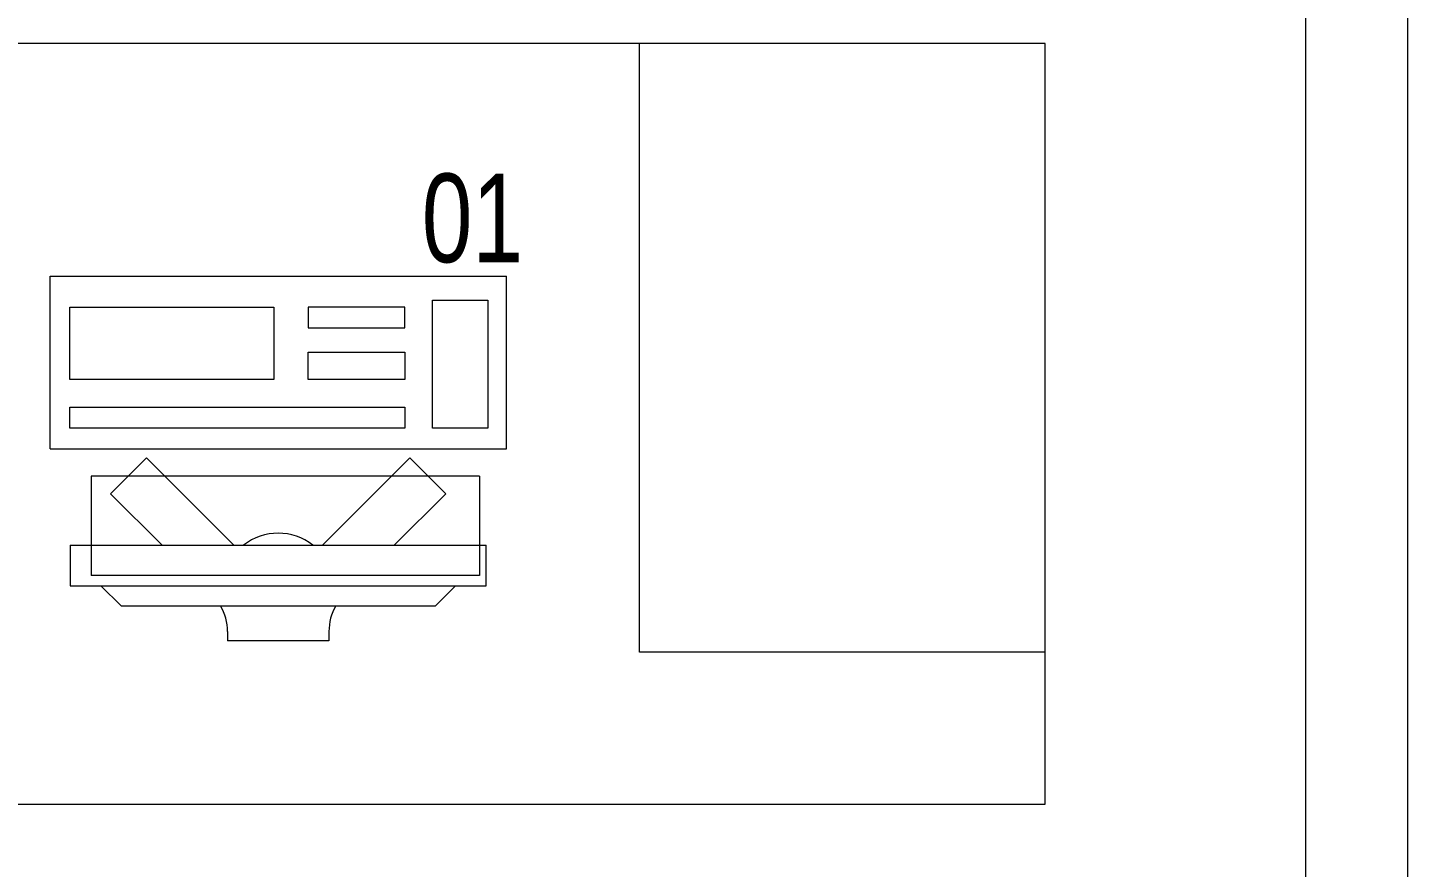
# Model space of a CAD drawing. Extents: x -234346 to 58427, y -132654 to -82394.
# Drawn here: x -118168 to -116808, y -110986 to -110158 of the extents above; entities that cross this region are included whole.
import ezdxf

# ---------------------------------------------------------------- set-up
doc = ezdxf.new("R2010")
doc.units = 0
doc.header["$LTSCALE"] = 8
doc.linetypes.add('HIDDEN', pattern=[9.525, 6.35, -3.175])
doc.layers.get('0').update_dxf_attribs({"color": 9, "lineweight": 5})
for name, color, linetype, lineweight in [('72_EGR_EQP_TAG', 9, 'Continuous', 5), ('LOADING', 9, 'Continuous', 5), ('Walls', 9, 'Continuous', 5)]:
    doc.layers.add(name, color=color, linetype=linetype, lineweight=lineweight)
doc.styles.add('X3G_ENTITY_257CFD', font='swisscl.ttf', dxfattribs={"height": 200})

# ---------------------------------------------------------------- blocks, each defined once
blk = doc.blocks.new('GF21043-P')
for p, q in [((0.8, 0.75), (-0.8, 0.75)), ((-0.8, 0.75), (-0.8, 0)), ((-0.8, 0), (0.8, 0))]:
    blk.add_line(p, q)
at = {"linetype": 'HIDDEN'}
for p, q in [((-0.8, 0.6), (-0.4, 0.6)), ((-0.4, 0.6), (-0.4, 0))]:
    blk.add_line(p, q, dxfattribs=at)
blk = doc.blocks.new('ITCWLS1-P')
at = {"layer": 'LOADING'}
for p, q in [((-0.17, 0.45), (-0.17, 0)), ((-0.17, 0.45), (0, 0.45)), ((0, 0.45), (0, 0)), ((-0.2651, 0.43, 0), (-0.3051, 0.43, 0)), ((-0.3051, 0.43, 0), (-0.3051, 0.02, 0)), ((-0.2651, 0.43, 0), (-0.2651, 0.02, 0)), ((-0.1496, 0.4305), (-0.1291, 0.4305)), ((-0.1291, 0.4305), (-0.1291, 0.4089)), ((-0.197, 0.4094), (-0.295, 0.4094)), ((-0.295, 0.0264), (-0.295, 0.4094)), ((-0.197, 0.0264), (-0.197, 0.4094)), ((-0.3251, 0.38, 0), (-0.3051, 0.4, 0)), ((-0.3251, 0.38, 0), (-0.3251, 0.07, 0)), ((-0.3503, 0.275), (-0.3596, 0.275)), ((-0.3596, 0.175), (-0.3596, 0.275)), ((-0.3503, 0.175), (-0.3596, 0.175)), ((-0.3251, 0.07, 0), (-0.3051, 0.05, 0)), ((-0.3051, 0.02, 0), (-0.2651, 0.02, 0)), ((-0.197, 0.0264), (-0.295, 0.0264)), ((-0.17, 0), (0, 0))]:
    blk.add_line(p, q, dxfattribs=at)
at = {"layer": 'LOADING', "extrusion": (2.48281e-10, 3.18408e-10, -1)}
for p, q in [((-0.2651, 0.3395), (-0.2144, 0.3902)), ((-0.1791, 0.3548), (-0.2144, 0.3902)), ((-0.2651, 0.2688), (-0.1791, 0.3548))]:
    blk.add_line(p, q, dxfattribs=at)
at = {"layer": 'LOADING', "extrusion": (2.48281e-10, -3.18408e-10, -1)}
for p, q in [((-0.2651, 0.1812), (-0.1791, 0.0952)), ((-0.2651, 0.1105), (-0.2144, 0.0598)), ((-0.1791, 0.0952), (-0.2144, 0.0598))]:
    blk.add_line(p, q, dxfattribs=at)
at = {"layer": 'LOADING'}
for points in [[(-0.1291, 0.4089), (-0.1291, 0.1), (-0.1496, 0.1), (-0.1496, 0.4305)], [(-0.1496, 0.1), (-0.1496, 0.1), (-0.1496, 0.1), (-0.1496, 0.1), (-0.1496, 0.1), (-0.1496, 0.1), (-0.1496, 0.1), (-0.1496, 0.1), (-0.1496, 0.1)], [(-0.1496, 0.1), (-0.1496, 0.1), (-0.1496, 0.1), (-0.1496, 0.1), (-0.1496, 0.1), (-0.1496, 0.1), (-0.1496, 0.1), (-0.1496, 0.1), (-0.1496, 0.1), (-0.1496, 0.1), (-0.1496, 0.1), (-0.1496, 0.1), (-0.1496, 0.1), (-0.1496, 0.1), (-0.1496, 0.1), (-0.1496, 0.1), (-0.1496, 0.1), (-0.1496, 0.1)], [(-0.1496, 0.1), (-0.1496, 0.1), (-0.1496, 0.1), (-0.1496, 0.1), (-0.1496, 0.1), (-0.1496, 0.1), (-0.1496, 0.1), (-0.1496, 0.1), (-0.1496, 0.1), (-0.1496, 0.1)], [(-0.1496, 0.1), (-0.1496, 0.1), (-0.1496, 0.1), (-0.1496, 0.1), (-0.1496, 0.1), (-0.1496, 0.1), (-0.1496, 0.1)], [(-0.1496, 0.1), (-0.1496, 0.1), (-0.1496, 0.1), (-0.1496, 0.1), (-0.1496, 0.1), (-0.1496, 0.1), (-0.1496, 0.1), (-0.1496, 0.1), (-0.1496, 0.1), (-0.1496, 0.1)], [(-0.1496, 0.1), (-0.1496, 0.1), (-0.1496, 0.1), (-0.1496, 0.1), (-0.1496, 0.1), (-0.1496, 0.1), (-0.1496, 0.1), (-0.1496, 0.1), (-0.1496, 0.1), (-0.1496, 0.1), (-0.1496, 0.1), (-0.1496, 0.1), (-0.1496, 0.1), (-0.1496, 0.1), (-0.1496, 0.1)], [(-0.1496, 0.1), (-0.1496, 0.1), (-0.1496, 0.1), (-0.1496, 0.1), (-0.1496, 0.1), (-0.1496, 0.1), (-0.1496, 0.1), (-0.1496, 0.1), (-0.1496, 0.1), (-0.1496, 0.1)], [(-0.1496, 0.1), (-0.1496, 0.1), (-0.1496, 0.1), (-0.1496, 0.1), (-0.1496, 0.1), (-0.1496, 0.1), (-0.1496, 0.1), (-0.1496, 0.1), (-0.1496, 0.1), (-0.1496, 0.1)], [(-0.1496, 0.1), (-0.1496, 0.1), (-0.1496, 0.1), (-0.1496, 0.1), (-0.1496, 0.1), (-0.1496, 0.1), (-0.1496, 0.1), (-0.1496, 0.1), (-0.1496, 0.1), (-0.1496, 0.1), (-0.1496, 0.1), (-0.1496, 0.1), (-0.1496, 0.1), (-0.1496, 0.1), (-0.1496, 0.1), (-0.1496, 0.1), (-0.1496, 0.1), (-0.1496, 0.1), (-0.1496, 0.1), (-0.1496, 0.1), (-0.1496, 0.1), (-0.1496, 0.1), (-0.1496, 0.1), (-0.1496, 0.1), (-0.1496, 0.1), (-0.1496, 0.1), (-0.1496, 0.1), (-0.1496, 0.1), (-0.1496, 0.1), (-0.1496, 0.1), (-0.1496, 0.1), (-0.1496, 0.1), (-0.1496, 0.1), (-0.1496, 0.1), (-0.1496, 0.1), (-0.1496, 0.1), (-0.1496, 0.1), (-0.1496, 0.1), (-0.1496, 0.1), (-0.1496, 0.1), (-0.1496, 0.1), (-0.1496, 0.1), (-0.1496, 0.1), (-0.1496, 0.1), (-0.1496, 0.1), (-0.1496, 0.1), (-0.1496, 0.1), (-0.1496, 0.1), (-0.1496, 0.1), (-0.1496, 0.1), (-0.1496, 0.1), (-0.1496, 0.1), (-0.1496, 0.1), (-0.1496, 0.1)], [(-0.1496, 0.1), (-0.1496, 0.1), (-0.1496, 0.1), (-0.1496, 0.1), (-0.1496, 0.1), (-0.1496, 0.1), (-0.1496, 0.1), (-0.1496, 0.1), (-0.1496, 0.1), (-0.1496, 0.1), (-0.1496, 0.1), (-0.1496, 0.1), (-0.1496, 0.1), (-0.1496, 0.1), (-0.1496, 0.1), (-0.1496, 0.1), (-0.1496, 0.1), (-0.1496, 0.1), (-0.1496, 0.1), (-0.1496, 0.1), (-0.1496, 0.1), (-0.1496, 0.1), (-0.1496, 0.1), (-0.1496, 0.1), (-0.1496, 0.1), (-0.1496, 0.1), (-0.1496, 0.1), (-0.1496, 0.1), (-0.1496, 0.1), (-0.1496, 0.1), (-0.1496, 0.1), (-0.1496, 0.1), (-0.1496, 0.1), (-0.1496, 0.1), (-0.1496, 0.1), (-0.1496, 0.1), (-0.1496, 0.1), (-0.1496, 0.1), (-0.1496, 0.1), (-0.1496, 0.1), (-0.1496, 0.1), (-0.1496, 0.1), (-0.1496, 0.1), (-0.1496, 0.1), (-0.1496, 0.1), (-0.1496, 0.1), (-0.1496, 0.1), (-0.1496, 0.1), (-0.1496, 0.1), (-0.1496, 0.1), (-0.1496, 0.1), (-0.1496, 0.1), (-0.1496, 0.1), (-0.1496, 0.1), (-0.1496, 0.1), (-0.1496, 0.1), (-0.1496, 0.1), (-0.1496, 0.1), (-0.1496, 0.1), (-0.1496, 0.1), (-0.1496, 0.1), (-0.1496, 0.1), (-0.1496, 0.1), (-0.1496, 0.1), (-0.1496, 0.1), (-0.1496, 0.1), (-0.1496, 0.1), (-0.1496, 0.1), (-0.1496, 0.1), (-0.1496, 0.1), (-0.1496, 0.1), (-0.1496, 0.1), (-0.1496, 0.1), (-0.1496, 0.1), (-0.1496, 0.1), (-0.1496, 0.1), (-0.1496, 0.1), (-0.1496, 0.1), (-0.1496, 0.1), (-0.1496, 0.1), (-0.1496, 0.1), (-0.1496, 0.1), (-0.1496, 0.1), (-0.1496, 0.1), (-0.1496, 0.1), (-0.1496, 0.1), (-0.1496, 0.1), (-0.1496, 0.1), (-0.1496, 0.1)], [(-0.1496, 0.1), (-0.1496, 0.1), (-0.1496, 0.1), (-0.1496, 0.1), (-0.1496, 0.1), (-0.1496, 0.1), (-0.1496, 0.1), (-0.1496, 0.1), (-0.1496, 0.1), (-0.1496, 0.1), (-0.1496, 0.1), (-0.1496, 0.1)], [(-0.1496, 0.1), (-0.1496, 0.1), (-0.1496, 0.1), (-0.1496, 0.1), (-0.1496, 0.1), (-0.1496, 0.1), (-0.1496, 0.1)], [(-0.1496, 0.1), (-0.1496, 0.1), (-0.1496, 0.1), (-0.1496, 0.1), (-0.1496, 0.1), (-0.1496, 0.1), (-0.1496, 0.1), (-0.1496, 0.1), (-0.1496, 0.1), (-0.1496, 0.1), (-0.1496, 0.1), (-0.1496, 0.1), (-0.1496, 0.1), (-0.1496, 0.1), (-0.1496, 0.1), (-0.1496, 0.1), (-0.1496, 0.1)], [(-0.1496, 0.1), (-0.1496, 0.1), (-0.1496, 0.1), (-0.1496, 0.1), (-0.1496, 0.1), (-0.1496, 0.1), (-0.1496, 0.1), (-0.1496, 0.1), (-0.1496, 0.1), (-0.1496, 0.1), (-0.1496, 0.1), (-0.1496, 0.1), (-0.1496, 0.1), (-0.1496, 0.1), (-0.1496, 0.1), (-0.1496, 0.1), (-0.1496, 0.1), (-0.1496, 0.1), (-0.1496, 0.1), (-0.1496, 0.1), (-0.1496, 0.1), (-0.1496, 0.1), (-0.1496, 0.1), (-0.1496, 0.1), (-0.1496, 0.1), (-0.1496, 0.1), (-0.1496, 0.1), (-0.1496, 0.1), (-0.1496, 0.1), (-0.1496, 0.1), (-0.1496, 0.1), (-0.1496, 0.1), (-0.1496, 0.1), (-0.1496, 0.1), (-0.1496, 0.1), (-0.1496, 0.1), (-0.1496, 0.1), (-0.1496, 0.1), (-0.1496, 0.1), (-0.1496, 0.1), (-0.1496, 0.1), (-0.1496, 0.1), (-0.1496, 0.1), (-0.1496, 0.1), (-0.1496, 0.1), (-0.1496, 0.1), (-0.1496, 0.1), (-0.1496, 0.1), (-0.1496, 0.1), (-0.1496, 0.1), (-0.1496, 0.1), (-0.1496, 0.1), (-0.1496, 0.1), (-0.1496, 0.1), (-0.1496, 0.1), (-0.1496, 0.1), (-0.1496, 0.1), (-0.1496, 0.1), (-0.1496, 0.1), (-0.1496, 0.1), (-0.1496, 0.1), (-0.1496, 0.1), (-0.1496, 0.1), (-0.1496, 0.1), (-0.1496, 0.1), (-0.1496, 0.1), (-0.1496, 0.1), (-0.1496, 0.1), (-0.1496, 0.1), (-0.1496, 0.1), (-0.1496, 0.1), (-0.1496, 0.1), (-0.1496, 0.1), (-0.1496, 0.1), (-0.1496, 0.1), (-0.1496, 0.1), (-0.1496, 0.1), (-0.1496, 0.1), (-0.1496, 0.1), (-0.1496, 0.1), (-0.1496, 0.1), (-0.1496, 0.1), (-0.1496, 0.1), (-0.1496, 0.1), (-0.1496, 0.1), (-0.1496, 0.1), (-0.1496, 0.1), (-0.1496, 0.1), (-0.1496, 0.1), (-0.1496, 0.1), (-0.1496, 0.1), (-0.1496, 0.1), (-0.1496, 0.1), (-0.1496, 0.1), (-0.1496, 0.1), (-0.1496, 0.1), (-0.1496, 0.1), (-0.1496, 0.1), (-0.1496, 0.1), (-0.1496, 0.1), (-0.1496, 0.1), (-0.1496, 0.1), (-0.1496, 0.1), (-0.1496, 0.1), (-0.1496, 0.1), (-0.1496, 0.1), (-0.1496, 0.1), (-0.1496, 0.1), (-0.1496, 0.1), (-0.1496, 0.1), (-0.1496, 0.1)], [(-0.1496, 0.1), (-0.1496, 0.1), (-0.1496, 0.1), (-0.1496, 0.1), (-0.1496, 0.1), (-0.1496, 0.1), (-0.1496, 0.1), (-0.1496, 0.1)]]:
    blk.add_lwpolyline(points, dxfattribs=at)
for points in [[(-0.1019, 0.4305), (-0.0304, 0.4305), (-0.0304, 0.2294), (-0.1019, 0.2294)], [(-0.1019, 0.1954), (-0.0747, 0.1954), (-0.0747, 0.1), (-0.1019, 0.1)], [(-0.0304, 0.1954), (-0.0508, 0.1954), (-0.0508, 0.1), (-0.0304, 0.1)], [(-0.1496, 0.1), (-0.1496, 0.1), (-0.1496, 0.1), (-0.1496, 0.1), (-0.1496, 0.1), (-0.1496, 0.1), (-0.1496, 0.1), (-0.1496, 0.1), (-0.1496, 0.1), (-0.1496, 0.1), (-0.1496, 0.1), (-0.1496, 0.1), (-0.1496, 0.1), (-0.1496, 0.1), (-0.1496, 0.1), (-0.1496, 0.1), (-0.1496, 0.1), (-0.1496, 0.1), (-0.1496, 0.1), (-0.1496, 0.1), (-0.1496, 0.1), (-0.1496, 0.1), (-0.1496, 0.1), (-0.1496, 0.1), (-0.1496, 0.1), (-0.1496, 0.1), (-0.1496, 0.1), (-0.1496, 0.1), (-0.1496, 0.1), (-0.1496, 0.1), (-0.1496, 0.1), (-0.1496, 0.1), (-0.1496, 0.1), (-0.1496, 0.1), (-0.1496, 0.1), (-0.1496, 0.1), (-0.1496, 0.1), (-0.1496, 0.1), (-0.1496, 0.1), (-0.1496, 0.1), (-0.1496, 0.1), (-0.1496, 0.1), (-0.1496, 0.1), (-0.1496, 0.1), (-0.1496, 0.1), (-0.1496, 0.1), (-0.1496, 0.1), (-0.1496, 0.1), (-0.1496, 0.1), (-0.1496, 0.1), (-0.1496, 0.1), (-0.1496, 0.1), (-0.1496, 0.1), (-0.1496, 0.1), (-0.1496, 0.1), (-0.1496, 0.1), (-0.1496, 0.1), (-0.1496, 0.1), (-0.1496, 0.1), (-0.1496, 0.1), (-0.1496, 0.1), (-0.1496, 0.1), (-0.1496, 0.1), (-0.1496, 0.1), (-0.1496, 0.1), (-0.1496, 0.1), (-0.1496, 0.1), (-0.1496, 0.1), (-0.1496, 0.1), (-0.1496, 0.1), (-0.1496, 0.1), (-0.1496, 0.1), (-0.1496, 0.1), (-0.1496, 0.1), (-0.1496, 0.1), (-0.1496, 0.1), (-0.1496, 0.1), (-0.1496, 0.1), (-0.1496, 0.1), (-0.1496, 0.1), (-0.1496, 0.1), (-0.1496, 0.1), (-0.1496, 0.1), (-0.1496, 0.1), (-0.1496, 0.1), (-0.1496, 0.1), (-0.1496, 0.1), (-0.1496, 0.1), (-0.1496, 0.1), (-0.1496, 0.1), (-0.1496, 0.1), (-0.1496, 0.1), (-0.1496, 0.1), (-0.1496, 0.1), (-0.1496, 0.1), (-0.1496, 0.1), (-0.1496, 0.1), (-0.1496, 0.1), (-0.1496, 0.1), (-0.1496, 0.1), (-0.1496, 0.1), (-0.1496, 0.1), (-0.1496, 0.1), (-0.1496, 0.1), (-0.1496, 0.1), (-0.1496, 0.1), (-0.1496, 0.1), (-0.1496, 0.1), (-0.1496, 0.1), (-0.1496, 0.1), (-0.1496, 0.1), (-0.1496, 0.1), (-0.1496, 0.1), (-0.1496, 0.1), (-0.1496, 0.1), (-0.1496, 0.1), (-0.1496, 0.1), (-0.1496, 0.1), (-0.1496, 0.1), (-0.1496, 0.1), (-0.1496, 0.1), (-0.1496, 0.1), (-0.1496, 0.1), (-0.1496, 0.1), (-0.1496, 0.1), (-0.1496, 0.1), (-0.1496, 0.1), (-0.1496, 0.1), (-0.1496, 0.1), (-0.1496, 0.1), (-0.1496, 0.1), (-0.1496, 0.1), (-0.1496, 0.1), (-0.1496, 0.1), (-0.1496, 0.1), (-0.1496, 0.1), (-0.1496, 0.1), (-0.1496, 0.1), (-0.1496, 0.1), (-0.1496, 0.1), (-0.1496, 0.1), (-0.1496, 0.1), (-0.1496, 0.1), (-0.1496, 0.1), (-0.1496, 0.1), (-0.1496, 0.1), (-0.1496, 0.1), (-0.1496, 0.1), (-0.1496, 0.1), (-0.1496, 0.1), (-0.1496, 0.1), (-0.1496, 0.1), (-0.1496, 0.1), (-0.1496, 0.1), (-0.1496, 0.1), (-0.1496, 0.1), (-0.1496, 0.1), (-0.1496, 0.1), (-0.1496, 0.1), (-0.1496, 0.1), (-0.1496, 0.1), (-0.1496, 0.1), (-0.1496, 0.1), (-0.1496, 0.1), (-0.1496, 0.1), (-0.1496, 0.1), (-0.1496, 0.1), (-0.1496, 0.1), (-0.1496, 0.1), (-0.1496, 0.1), (-0.1496, 0.1), (-0.1496, 0.1), (-0.1496, 0.1), (-0.1496, 0.1), (-0.1496, 0.1), (-0.1496, 0.1), (-0.1496, 0.1), (-0.1496, 0.1), (-0.1496, 0.1), (-0.1496, 0.1), (-0.1496, 0.1), (-0.1496, 0.1), (-0.1496, 0.1), (-0.1496, 0.1), (-0.1496, 0.1), (-0.1496, 0.1), (-0.1496, 0.1), (-0.1496, 0.1), (-0.1496, 0.1), (-0.1496, 0.1), (-0.1496, 0.1), (-0.1496, 0.1), (-0.1496, 0.1), (-0.1496, 0.1), (-0.1496, 0.1), (-0.1496, 0.1), (-0.1496, 0.1), (-0.1496, 0.1), (-0.1496, 0.1), (-0.1496, 0.1), (-0.1496, 0.1), (-0.1496, 0.1), (-0.1496, 0.1), (-0.1496, 0.1), (-0.1496, 0.1), (-0.1496, 0.1), (-0.1496, 0.1), (-0.1496, 0.1), (-0.1496, 0.1), (-0.1496, 0.1), (-0.1496, 0.1), (-0.1496, 0.1), (-0.1496, 0.1), (-0.1496, 0.1), (-0.1496, 0.1), (-0.1496, 0.1), (-0.1496, 0.1), (-0.1496, 0.1), (-0.1496, 0.1), (-0.1496, 0.1), (-0.1496, 0.1), (-0.1496, 0.1), (-0.1496, 0.1), (-0.1496, 0.1), (-0.1496, 0.1), (-0.1496, 0.1), (-0.1496, 0.1), (-0.1496, 0.1), (-0.1496, 0.1), (-0.1496, 0.1), (-0.1496, 0.1), (-0.1496, 0.1), (-0.1496, 0.1), (-0.1496, 0.1), (-0.1496, 0.1), (-0.1496, 0.1), (-0.1496, 0.1), (-0.1496, 0.1), (-0.1496, 0.1), (-0.1496, 0.1), (-0.1496, 0.1), (-0.1496, 0.1), (-0.1496, 0.1), (-0.1496, 0.1), (-0.1496, 0.1), (-0.1496, 0.1), (-0.1496, 0.1), (-0.1496, 0.1), (-0.1496, 0.1), (-0.1496, 0.1), (-0.1496, 0.1), (-0.1496, 0.1), (-0.1496, 0.1), (-0.1496, 0.1), (-0.1496, 0.1), (-0.1496, 0.1), (-0.1496, 0.1), (-0.1496, 0.1), (-0.1496, 0.1), (-0.1496, 0.1), (-0.1496, 0.1), (-0.1496, 0.1), (-0.1496, 0.1), (-0.1496, 0.1), (-0.1496, 0.1), (-0.1496, 0.1), (-0.1496, 0.1), (-0.1496, 0.1), (-0.1496, 0.1), (-0.1496, 0.1), (-0.1496, 0.1), (-0.1496, 0.1), (-0.1496, 0.1), (-0.1496, 0.1), (-0.1496, 0.1), (-0.1496, 0.1), (-0.1496, 0.1)], [(-0.1496, 0.1), (-0.1496, 0.1), (-0.1496, 0.1), (-0.1496, 0.1), (-0.1496, 0.1), (-0.1496, 0.1), (-0.1496, 0.1), (-0.1496, 0.1), (-0.1496, 0.1), (-0.1496, 0.1), (-0.1496, 0.1), (-0.1496, 0.1), (-0.1496, 0.1), (-0.1496, 0.1), (-0.1496, 0.1), (-0.1496, 0.1), (-0.1496, 0.1), (-0.1496, 0.1), (-0.1496, 0.1), (-0.1496, 0.1), (-0.1496, 0.1), (-0.1496, 0.1), (-0.1496, 0.1), (-0.1496, 0.1), (-0.1496, 0.1), (-0.1496, 0.1), (-0.1496, 0.1), (-0.1496, 0.1), (-0.1496, 0.1), (-0.1496, 0.1), (-0.1496, 0.1), (-0.1496, 0.1), (-0.1496, 0.1), (-0.1496, 0.1), (-0.1496, 0.1), (-0.1496, 0.1), (-0.1496, 0.1), (-0.1496, 0.1), (-0.1496, 0.1), (-0.1496, 0.1), (-0.1496, 0.1), (-0.1496, 0.1), (-0.1496, 0.1), (-0.1496, 0.1), (-0.1496, 0.1), (-0.1496, 0.1), (-0.1496, 0.1), (-0.1496, 0.1), (-0.1496, 0.1), (-0.1496, 0.1), (-0.1496, 0.1), (-0.1496, 0.1), (-0.1496, 0.1), (-0.1496, 0.1), (-0.1496, 0.1), (-0.1496, 0.1), (-0.1496, 0.1), (-0.1496, 0.1), (-0.1496, 0.1), (-0.1496, 0.1), (-0.1496, 0.1), (-0.1496, 0.1), (-0.1496, 0.1), (-0.1496, 0.1), (-0.1496, 0.1), (-0.1496, 0.1), (-0.1496, 0.1), (-0.1496, 0.1), (-0.1496, 0.1), (-0.1496, 0.1), (-0.1496, 0.1), (-0.1496, 0.1), (-0.1496, 0.1), (-0.1496, 0.1), (-0.1496, 0.1), (-0.1496, 0.1), (-0.1496, 0.1), (-0.1496, 0.1), (-0.1496, 0.1), (-0.1496, 0.1), (-0.1496, 0.1), (-0.1496, 0.1), (-0.1496, 0.1), (-0.1496, 0.1), (-0.1496, 0.1), (-0.1496, 0.1), (-0.1496, 0.1), (-0.1496, 0.1), (-0.1496, 0.1), (-0.1496, 0.1), (-0.1496, 0.1), (-0.1496, 0.1), (-0.1496, 0.1), (-0.1496, 0.1), (-0.1496, 0.1), (-0.1496, 0.1), (-0.1496, 0.1), (-0.1496, 0.1), (-0.1496, 0.1), (-0.1496, 0.1), (-0.1496, 0.1), (-0.1496, 0.1), (-0.1496, 0.1), (-0.1496, 0.1), (-0.1496, 0.1), (-0.1496, 0.1), (-0.1496, 0.1), (-0.1496, 0.1), (-0.1496, 0.1), (-0.1496, 0.1), (-0.1496, 0.1), (-0.1496, 0.1), (-0.1496, 0.1), (-0.1496, 0.1), (-0.1496, 0.1), (-0.1496, 0.1), (-0.1496, 0.1), (-0.1496, 0.1), (-0.1496, 0.1), (-0.1496, 0.1), (-0.1496, 0.1), (-0.1496, 0.1), (-0.1496, 0.1), (-0.1496, 0.1), (-0.1496, 0.1), (-0.1496, 0.1), (-0.1496, 0.1), (-0.1496, 0.1), (-0.1496, 0.1), (-0.1496, 0.1), (-0.1496, 0.1), (-0.1496, 0.1), (-0.1496, 0.1), (-0.1496, 0.1), (-0.1496, 0.1), (-0.1496, 0.1), (-0.1496, 0.1), (-0.1496, 0.1), (-0.1496, 0.1), (-0.1496, 0.1), (-0.1496, 0.1), (-0.1496, 0.1), (-0.1496, 0.1), (-0.1496, 0.1), (-0.1496, 0.1), (-0.1496, 0.1), (-0.1496, 0.1), (-0.1496, 0.1), (-0.1496, 0.1), (-0.1496, 0.1), (-0.1496, 0.1), (-0.1496, 0.1), (-0.1496, 0.1), (-0.1496, 0.1), (-0.1496, 0.1), (-0.1496, 0.1), (-0.1496, 0.1), (-0.1496, 0.1), (-0.1496, 0.1), (-0.1496, 0.1), (-0.1496, 0.1), (-0.1496, 0.1), (-0.1496, 0.1), (-0.1496, 0.1), (-0.1496, 0.1), (-0.1496, 0.1), (-0.1496, 0.1), (-0.1496, 0.1), (-0.1496, 0.1), (-0.1496, 0.1), (-0.1496, 0.1), (-0.1496, 0.1), (-0.1496, 0.1), (-0.1496, 0.1), (-0.1496, 0.1), (-0.1496, 0.1), (-0.1496, 0.1), (-0.1496, 0.1), (-0.1496, 0.1), (-0.1496, 0.1), (-0.1496, 0.1), (-0.1496, 0.1), (-0.1496, 0.1), (-0.1496, 0.1), (-0.1496, 0.1), (-0.1496, 0.1), (-0.1496, 0.1), (-0.1496, 0.1), (-0.1496, 0.1), (-0.1496, 0.1), (-0.1496, 0.1), (-0.1496, 0.1), (-0.1496, 0.1), (-0.1496, 0.1), (-0.1496, 0.1), (-0.1496, 0.1), (-0.1496, 0.1), (-0.1496, 0.1), (-0.1496, 0.1), (-0.1496, 0.1), (-0.1496, 0.1), (-0.1496, 0.1), (-0.1496, 0.1), (-0.1496, 0.1), (-0.1496, 0.1), (-0.1496, 0.1), (-0.1496, 0.1), (-0.1496, 0.1), (-0.1496, 0.1), (-0.1496, 0.1), (-0.1496, 0.1), (-0.1496, 0.1), (-0.1496, 0.1), (-0.1496, 0.1)], [(-0.1496, 0.1), (-0.1496, 0.1), (-0.1496, 0.1), (-0.1496, 0.1), (-0.1496, 0.1), (-0.1496, 0.1), (-0.1496, 0.1), (-0.1496, 0.1), (-0.1496, 0.1), (-0.1496, 0.1), (-0.1496, 0.1), (-0.1496, 0.1), (-0.1496, 0.1), (-0.1496, 0.1), (-0.1496, 0.1), (-0.1496, 0.1), (-0.1496, 0.1), (-0.1496, 0.1), (-0.1496, 0.1), (-0.1496, 0.1), (-0.1496, 0.1), (-0.1496, 0.1), (-0.1496, 0.1), (-0.1496, 0.1), (-0.1496, 0.1), (-0.1496, 0.1), (-0.1496, 0.1), (-0.1496, 0.1), (-0.1496, 0.1), (-0.1496, 0.1), (-0.1496, 0.1), (-0.1496, 0.1), (-0.1496, 0.1), (-0.1496, 0.1), (-0.1496, 0.1), (-0.1496, 0.1), (-0.1496, 0.1), (-0.1496, 0.1), (-0.1496, 0.1), (-0.1496, 0.1), (-0.1496, 0.1), (-0.1496, 0.1), (-0.1496, 0.1), (-0.1496, 0.1), (-0.1496, 0.1), (-0.1496, 0.1), (-0.1496, 0.1), (-0.1496, 0.1), (-0.1496, 0.1), (-0.1496, 0.1), (-0.1496, 0.1), (-0.1496, 0.1), (-0.1496, 0.1), (-0.1496, 0.1), (-0.1496, 0.1), (-0.1496, 0.1), (-0.1496, 0.1), (-0.1496, 0.1), (-0.1496, 0.1), (-0.1496, 0.1), (-0.1496, 0.1), (-0.1496, 0.1), (-0.1496, 0.1), (-0.1496, 0.1), (-0.1496, 0.1), (-0.1496, 0.1), (-0.1496, 0.1), (-0.1496, 0.1), (-0.1496, 0.1), (-0.1496, 0.1), (-0.1496, 0.1), (-0.1496, 0.1), (-0.1496, 0.1), (-0.1496, 0.1), (-0.1496, 0.1), (-0.1496, 0.1), (-0.1496, 0.1), (-0.1496, 0.1), (-0.1496, 0.1), (-0.1496, 0.1), (-0.1496, 0.1), (-0.1496, 0.1), (-0.1496, 0.1), (-0.1496, 0.1), (-0.1496, 0.1), (-0.1496, 0.1), (-0.1496, 0.1), (-0.1496, 0.1), (-0.1496, 0.1), (-0.1496, 0.1), (-0.1496, 0.1), (-0.1496, 0.1), (-0.1496, 0.1), (-0.1496, 0.1), (-0.1496, 0.1), (-0.1496, 0.1), (-0.1496, 0.1), (-0.1496, 0.1), (-0.1496, 0.1), (-0.1496, 0.1), (-0.1496, 0.1), (-0.1496, 0.1), (-0.1496, 0.1), (-0.1496, 0.1), (-0.1496, 0.1), (-0.1496, 0.1), (-0.1496, 0.1), (-0.1496, 0.1), (-0.1496, 0.1), (-0.1496, 0.1), (-0.1496, 0.1), (-0.1496, 0.1), (-0.1496, 0.1), (-0.1496, 0.1), (-0.1496, 0.1), (-0.1496, 0.1), (-0.1496, 0.1), (-0.1496, 0.1), (-0.1496, 0.1), (-0.1496, 0.1), (-0.1496, 0.1), (-0.1496, 0.1), (-0.1496, 0.1), (-0.1496, 0.1), (-0.1496, 0.1), (-0.1496, 0.1), (-0.1496, 0.1), (-0.1496, 0.1), (-0.1496, 0.1), (-0.1496, 0.1), (-0.1496, 0.1), (-0.1496, 0.1), (-0.1496, 0.1), (-0.1496, 0.1), (-0.1496, 0.1), (-0.1496, 0.1), (-0.1496, 0.1), (-0.1496, 0.1), (-0.1496, 0.1), (-0.1496, 0.1), (-0.1496, 0.1), (-0.1496, 0.1), (-0.1496, 0.1), (-0.1496, 0.1), (-0.1496, 0.1), (-0.1496, 0.1), (-0.1496, 0.1), (-0.1496, 0.1), (-0.1496, 0.1), (-0.1496, 0.1), (-0.1496, 0.1), (-0.1496, 0.1), (-0.1496, 0.1), (-0.1496, 0.1), (-0.1496, 0.1), (-0.1496, 0.1), (-0.1496, 0.1), (-0.1496, 0.1), (-0.1496, 0.1), (-0.1496, 0.1), (-0.1496, 0.1), (-0.1496, 0.1), (-0.1496, 0.1), (-0.1496, 0.1), (-0.1496, 0.1), (-0.1496, 0.1), (-0.1496, 0.1), (-0.1496, 0.1), (-0.1496, 0.1), (-0.1496, 0.1), (-0.1496, 0.1), (-0.1496, 0.1), (-0.1496, 0.1), (-0.1496, 0.1), (-0.1496, 0.1), (-0.1496, 0.1), (-0.1496, 0.1), (-0.1496, 0.1), (-0.1496, 0.1), (-0.1496, 0.1), (-0.1496, 0.1), (-0.1496, 0.1), (-0.1496, 0.1), (-0.1496, 0.1), (-0.1496, 0.1), (-0.1496, 0.1), (-0.1496, 0.1), (-0.1496, 0.1), (-0.1496, 0.1), (-0.1496, 0.1), (-0.1496, 0.1), (-0.1496, 0.1), (-0.1496, 0.1), (-0.1496, 0.1), (-0.1496, 0.1), (-0.1496, 0.1), (-0.1496, 0.1), (-0.1496, 0.1), (-0.1496, 0.1), (-0.1496, 0.1), (-0.1496, 0.1), (-0.1496, 0.1), (-0.1496, 0.1), (-0.1496, 0.1), (-0.1496, 0.1), (-0.1496, 0.1), (-0.1496, 0.1), (-0.1496, 0.1), (-0.1496, 0.1), (-0.1496, 0.1), (-0.1496, 0.1), (-0.1496, 0.1), (-0.1496, 0.1), (-0.1496, 0.1), (-0.1496, 0.1), (-0.1496, 0.1), (-0.1496, 0.1), (-0.1496, 0.1), (-0.1496, 0.1)], [(-0.1496, 0.0727), (-0.0236, 0.0727), (-0.0236, 0.0182), (-0.1496, 0.0182)]]:
    blk.add_lwpolyline(points, close=True, dxfattribs=at)
for centre, radius, start, end in [((-0.3503, 0.325), 0.05, 270, 300.3093), ((-0.3089, 0.225), 0.0556, 321.9431, 38.0569), ((-0.3503, 0.125), 0.05, 59.6907, 90)]:
    blk.add_arc(centre, radius, start, end, dxfattribs=at)
blk = doc.blocks.new('GF1')
at = {"layer": 'Walls', "color": 9}
for p, q in [((-116807.8, -109342.6), (-116807.8, -111872.6)), ((-116907.8, -111872.6), (-116907.8, -109442.6))]:
    blk.add_line(p, q, dxfattribs=at)
at = {"layer": 'LOADING', "color": 9, "extrusion": (2.24019e-05, 2.35417e-18, 1), "xscale": 1000, "yscale": 1000, "zscale": 1000, "rotation": 180.0000000000001}
blk.add_blockref('GF21043-P', (-117965.1, -110173.5, -2.7), dxfattribs=at)
at = {"layer": 'LOADING', "color": 9, "extrusion": (-1.94022e-16, 8.01373e-06, 1), "xscale": 1000.000000000005, "yscale": 1000.000000000005, "zscale": 1000.000000000005, "rotation": 90.00000000646477}
blk.add_blockref('ITCWLS1-P', (-117696.3, -110403, -0.9), dxfattribs=at)
at = {"layer": '72_EGR_EQP_TAG', "color": 9, "insert": (-117729.8, -110301.7, 0), "char_height": 87.47, "attachment_point": 2, "style": 'X3G_ENTITY_257CFD'}
blk.add_mtext('01', dxfattribs=at)

msp = doc.modelspace()

# ---------------------------------------------------------------- block references
at = {"layer": '72_EGR_EQP_TAG'}
msp.add_blockref('GF1', (0, 0), dxfattribs=at)

doc.saveas('drawing.dxf')
